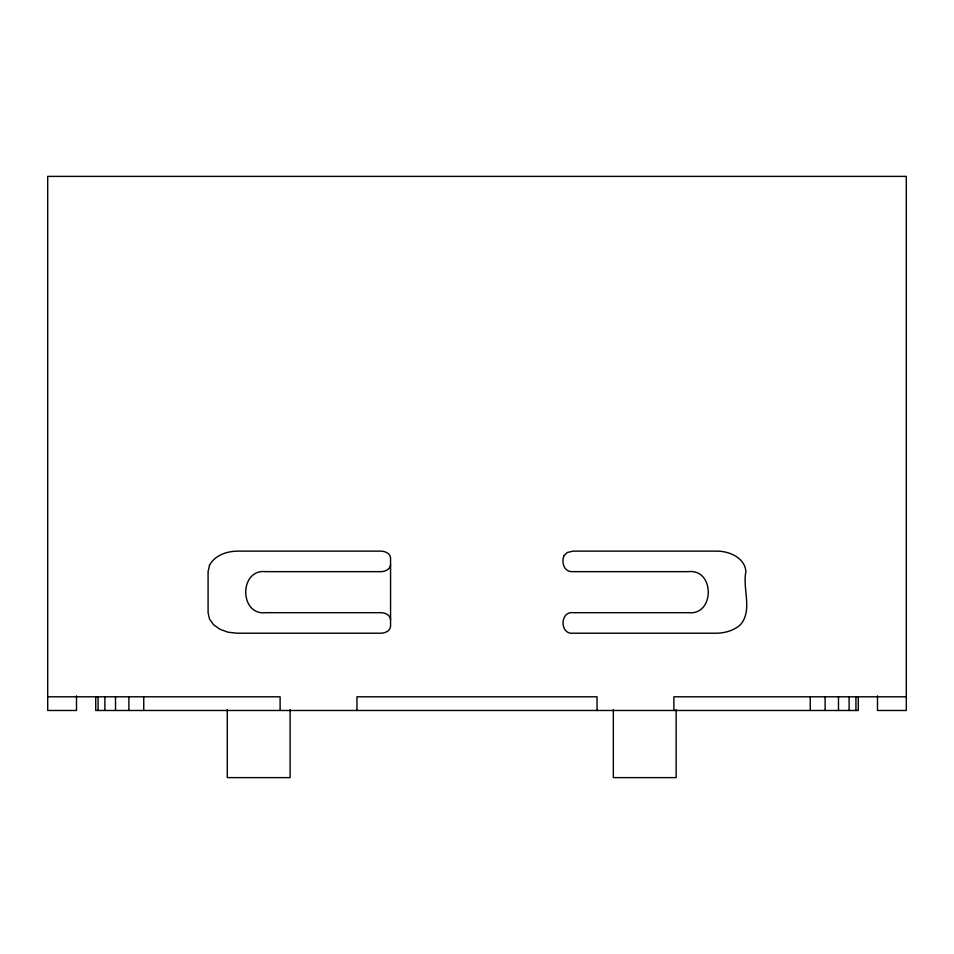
<?xml version="1.0" encoding="UTF-8"?>
<svg xmlns="http://www.w3.org/2000/svg" width="954" height="954" viewBox="0 0 954 954"><rect width="100%" height="100%" fill="white"/><g stroke="black" fill="none" stroke-linecap="round" stroke-linejoin="round"><path stroke-width="1.43" d="M390.568 564.816C390.198 569.455 385.07 571.637 380.956 571.649L265.713 571.649C239.084 568.596 239.084 615.735 265.713 612.683L380.956 612.683C385.07 612.706 390.198 614.877 390.568 619.528M47.7 696.802L280.118 696.802L280.118 710.48M906.3 696.802L673.882 696.802L673.882 710.48M877.489 695.871L877.489 710.48L906.3 710.48L906.3 176.383L47.7 176.383L47.7 710.48L76.511 710.48L76.511 695.871M858.278 696.802L858.278 710.48L95.722 710.48L95.722 696.802M855.929 696.802L855.929 710.48M849.108 696.802L849.108 710.48M838.483 696.802L838.483 710.48M825.103 696.802L825.103 710.48M810.256 696.802L810.256 710.48M676.147 709.704L676.147 777.617L613.339 777.617L613.339 709.704M597.049 710.48L597.049 696.802L356.951 696.802L356.951 710.48M290.111 709.704L290.111 777.617L227.29 777.617L227.29 709.704M143.744 696.802L143.744 710.48M128.897 696.802L128.897 710.48M115.517 696.802L115.517 710.48M104.892 696.802L104.892 710.48M98.071 696.802L98.071 710.48M209.498 565.317L208.091 571.649L208.091 612.683L209.498 619.027L213.589 624.739L219.969 629.282L227.994 632.192L236.902 633.206L380.956 633.206C385.07 633.182 390.198 631.011 390.568 626.361L390.568 557.971C390.198 553.332 385.07 551.162 380.956 551.138L236.902 551.138C226.289 551.412 214.745 555.443 209.498 565.317M563.909 555.86C561.167 562.908 564.315 572.388 573.044 571.649L688.287 571.649C714.916 568.596 714.916 615.735 688.287 612.683L573.044 612.683C559.724 611.156 559.724 634.732 573.044 633.206L717.098 633.206C725.553 632.931 734.008 630.463 740.411 624.739C752.98 610.286 742.26 588.582 745.909 571.649C744.835 557.72 729.452 551.197 717.098 551.138L573.044 551.138L567.391 552.449L563.909 555.86"/></g></svg>
